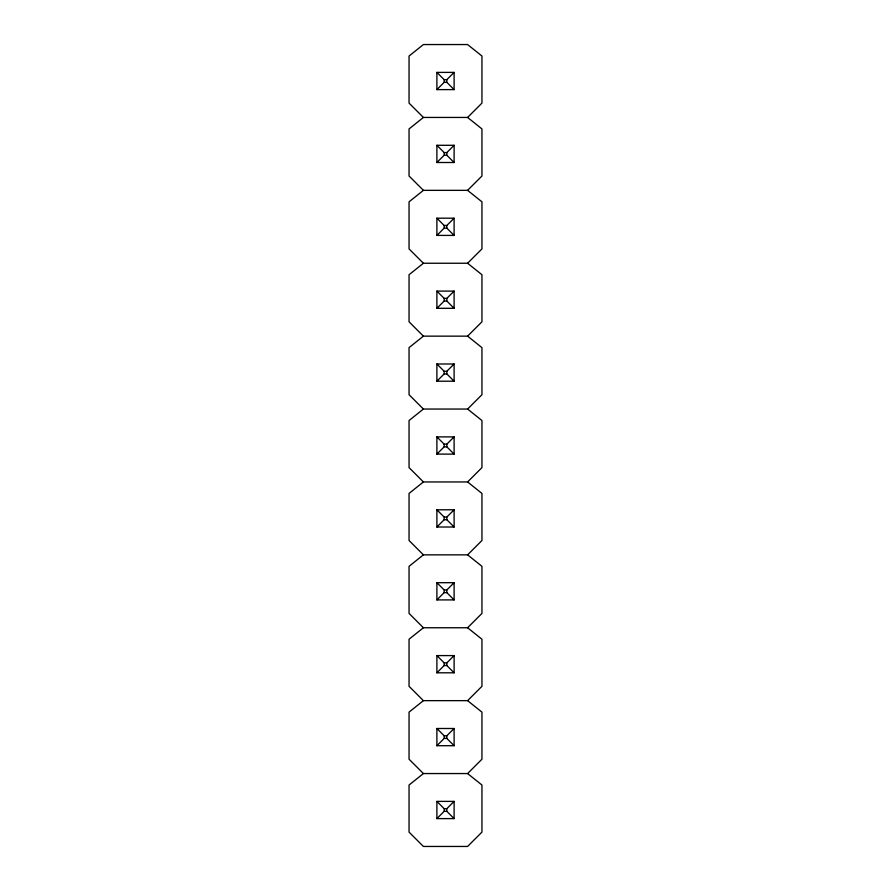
<?xml version="1.0" encoding="UTF-8"?>
<svg xmlns="http://www.w3.org/2000/svg" width="891" height="891" viewBox="0 0 891 891"><rect width="100%" height="100%" fill="white"/><g stroke="black" fill="none" stroke-linecap="round" stroke-linejoin="round"><path stroke-width="1.34" d="M436.891 89.612L444.175 82.317L446.825 82.317L454.109 89.612L454.109 72.394L436.891 72.394L436.891 89.612L454.109 89.612M436.891 72.394L444.175 79.678L446.825 79.678L454.109 72.394M467.597 117.445L481.953 103.1L481.953 56.033L467.597 44.55L423.403 44.55L409.047 56.033L409.047 103.1L423.403 117.445L467.597 117.445L481.953 128.928L481.953 175.995L467.597 190.351L423.403 190.351L409.047 201.834L409.047 248.901L423.403 263.246L467.597 263.246L481.953 274.729L481.953 321.796L467.597 336.152L423.403 336.152L409.047 347.635L409.047 394.702L423.403 409.047L467.597 409.047L481.953 420.53L481.953 467.597L467.597 481.953L423.403 481.953L409.047 493.436L409.047 540.503L423.403 554.848L467.597 554.848L481.953 566.331L481.953 613.398L467.597 627.754L423.403 627.754L409.047 639.226L409.047 686.304L423.403 700.649L467.597 700.649L481.953 712.132L481.953 759.199L467.597 773.555L423.403 773.555L409.047 785.027L409.047 832.105L423.403 846.45L467.597 846.45L481.953 832.105L481.953 785.027L467.597 773.555M436.891 162.507L444.175 155.223L446.825 155.223L454.109 162.507L436.891 162.507L436.891 145.289L454.109 145.289L454.109 162.507M436.891 145.289L444.175 152.584L446.825 152.584L454.109 145.289M436.891 235.413L444.175 228.118L444.175 225.479L436.891 218.195L454.109 218.195L454.109 235.413L436.891 235.413L436.891 218.195M444.175 225.479L446.825 225.479L454.109 218.195M467.597 263.246L481.953 248.901L481.953 201.834L467.597 190.351M436.891 308.308L444.175 301.024L444.175 298.385L436.891 291.09L454.109 291.09L454.109 308.308L436.891 308.308L436.891 291.09M444.175 298.385L446.825 298.385L454.109 291.09M436.891 381.214L444.175 373.919L446.825 373.919L454.109 381.214L454.109 363.985L436.891 363.985L436.891 381.214L454.109 381.214M436.891 363.985L444.175 371.28L446.825 371.28L454.109 363.985M467.597 409.047L481.953 394.702L481.953 347.635L467.597 336.152M436.891 454.109L444.175 446.825L446.825 446.825L454.109 454.109L454.109 436.891L436.891 436.891L436.891 454.109L454.109 454.109M436.891 436.891L444.175 444.175L446.825 444.175L454.109 436.891M436.891 527.015L444.175 519.72L444.175 517.081L436.891 509.786L454.109 509.786L454.109 527.015L436.891 527.015L436.891 509.786M444.175 517.081L446.825 517.081L454.109 509.786M467.597 554.848L481.953 540.503L481.953 493.436L467.597 481.953M436.891 599.91L444.175 592.615L444.175 589.976L436.891 582.692L454.109 582.692L454.109 599.91L436.891 599.91L436.891 582.692M454.109 599.91L446.825 592.615L446.825 589.976L454.109 582.692M436.891 672.805L444.175 665.521L444.175 662.882L436.891 655.587L436.891 672.805L454.109 672.805L454.109 655.587L436.891 655.587M444.175 662.882L446.825 662.882L454.109 655.587M467.597 700.649L481.953 686.304L481.953 639.226L467.597 627.754M436.891 745.711L444.175 738.416L446.825 738.416L454.109 745.711L436.891 745.711L436.891 728.493L454.109 728.493L454.109 745.711M436.891 728.493L444.175 735.777L446.825 735.777L454.109 728.493M436.891 818.606L444.175 811.322L444.175 808.683L436.891 801.388L454.109 801.388L454.109 818.606L436.891 818.606L436.891 801.388M454.109 818.606L446.825 811.322L446.825 808.683L454.109 801.388M423.403 117.445L409.047 128.928L409.047 175.995L423.403 190.351M423.403 263.246L409.047 274.729L409.047 321.796L423.403 336.152M423.403 409.047L409.047 420.53L409.047 467.597L423.403 481.953M423.403 554.848L409.047 566.331L409.047 613.398L423.403 627.754M423.403 700.649L409.047 712.132L409.047 759.199L423.403 773.555M444.175 228.118L446.825 228.118L454.109 235.413M444.175 301.024L446.825 301.024L454.109 308.308M444.175 519.72L446.825 519.72L454.109 527.015M444.175 589.976L446.825 589.976M444.175 592.615L446.825 592.615M444.175 665.521L446.825 665.521L454.109 672.805M444.175 808.683L446.825 808.683M444.175 811.322L446.825 811.322M446.825 79.678L446.825 82.317M446.825 152.584L446.825 155.223M446.825 225.479L446.825 228.118M446.825 298.385L446.825 301.024M446.825 371.28L446.825 373.919M446.825 444.175L446.825 446.825M446.825 517.081L446.825 519.72M446.825 662.882L446.825 665.521M446.825 735.777L446.825 738.416M444.175 79.678L444.175 82.317M444.175 152.584L444.175 155.223M444.175 371.28L444.175 373.919M444.175 444.175L444.175 446.825M444.175 735.777L444.175 738.416"/></g></svg>
